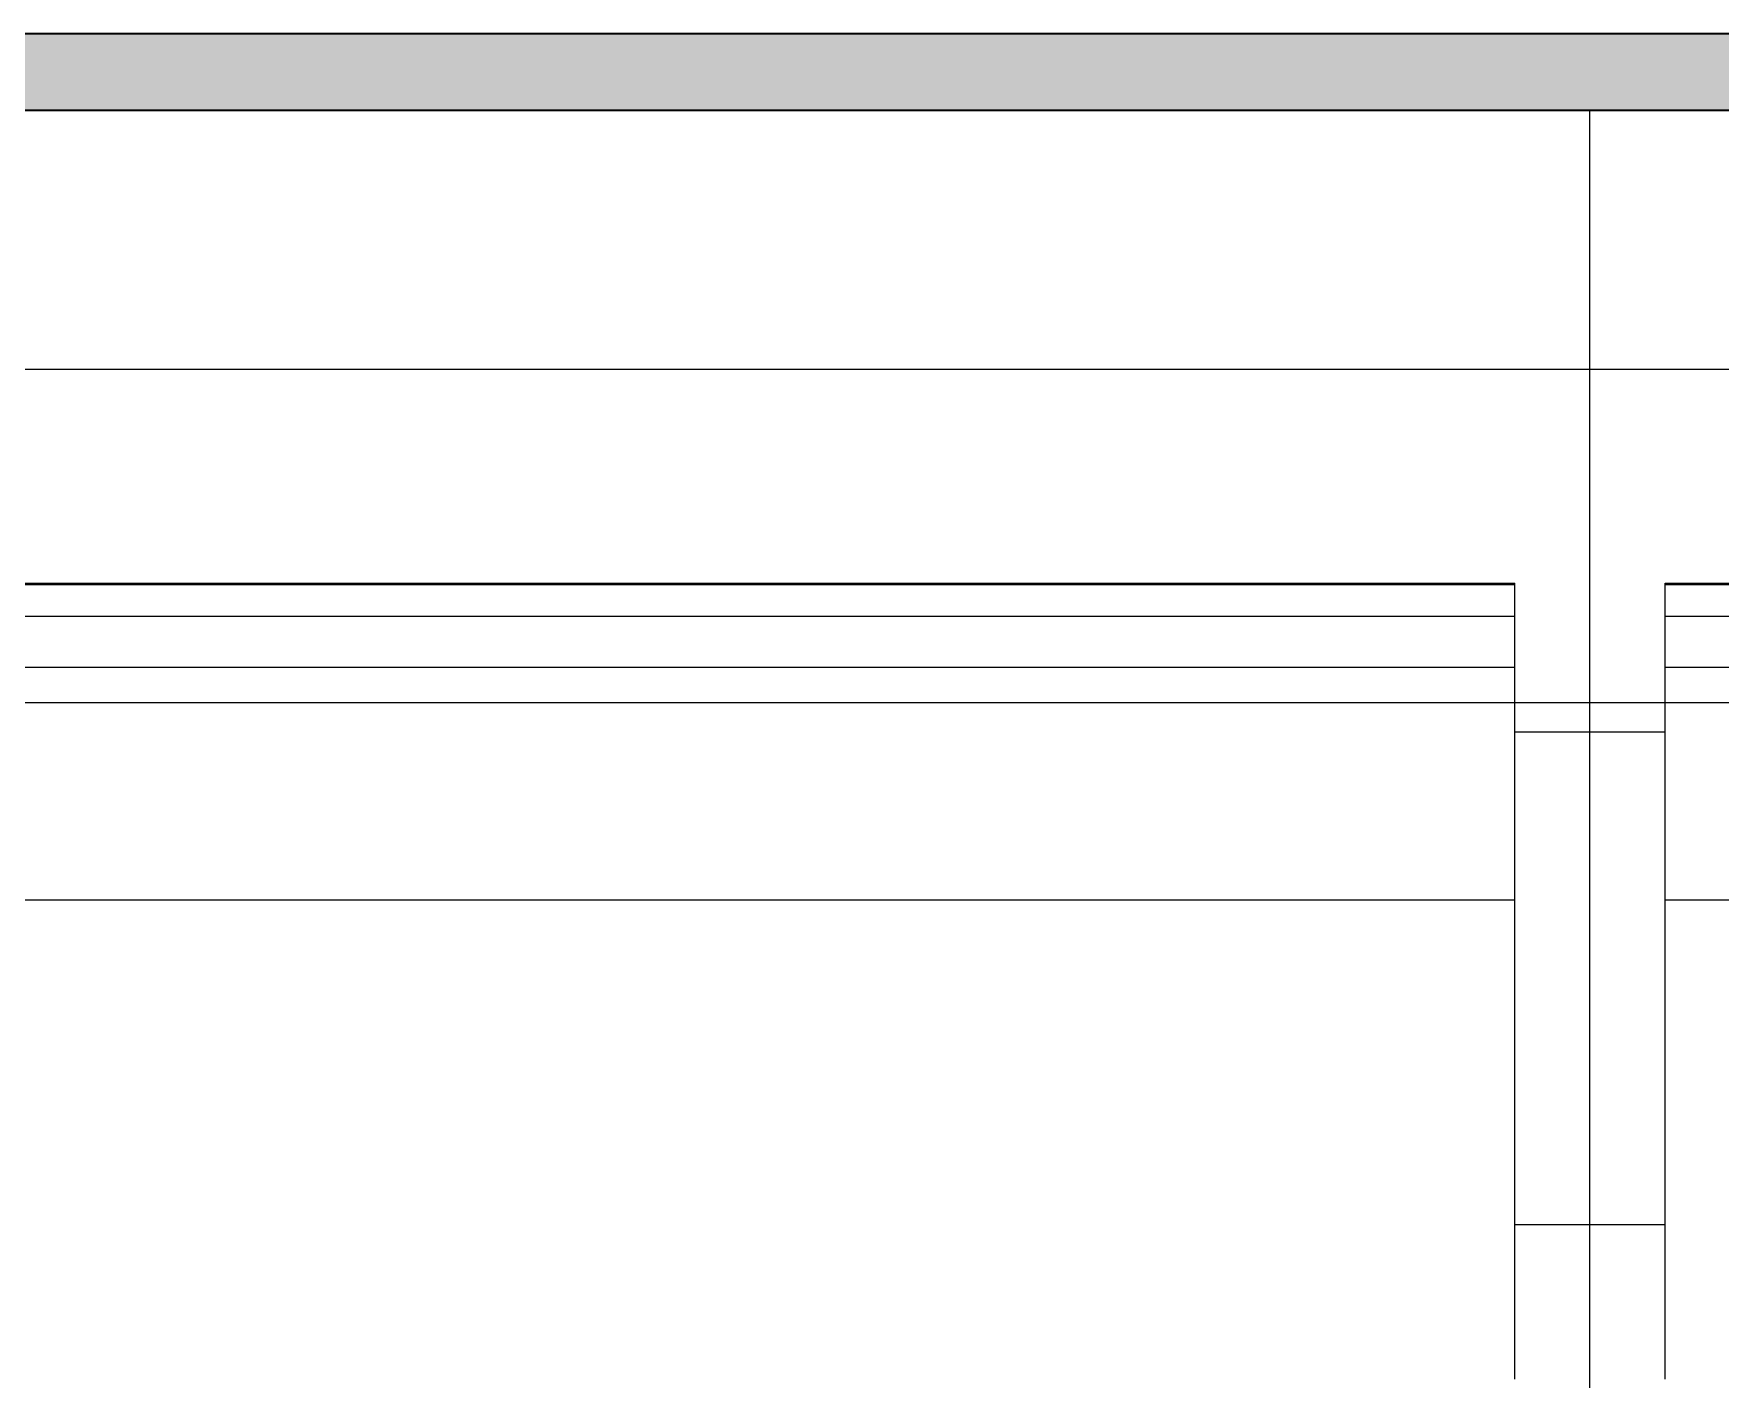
# Model space of a CAD drawing. Header units: millimetres. Extents: x -46169 to 237885, y -84465 to 18123.
# Drawn here: x 112832 to 113382, y -80503 to -80064 of the extents above; entities that cross this region are included whole.
import ezdxf

# ---------------------------------------------------------------- set-up
doc = ezdxf.new("R2010")
doc.units = ezdxf.units.MM
doc.header["$MEASUREMENT"] = 0
doc.linetypes.add('Wipeout_Contour', pattern=[1000, 0, -1000])
doc.layers.add('0_Pen_No__85', color=8, linetype='Continuous', lineweight=20)
doc.layers.add('New_A-35-M_FFE_Fixed_Pen_No__1', color=7, linetype='Continuous', lineweight=13)
doc.layers.add('New_A-25-M_Wall_Ext', color=7, linetype='Continuous')
doc.layers.add('New_A-35-M_FFE_Fixed', color=7, linetype='Continuous')
doc.layers.add('New_A-35-M_FFE_Fixed_Pen_No__104', color=7, linetype='Continuous', lineweight=15, true_color=0xa6a6a6)
doc.layers.add('New_A-35-M_FFE_Fixed_Pen_No__44', color=7, linetype='Continuous', lineweight=35, true_color=0x444444)

# ---------------------------------------------------------------- blocks, each defined once
blk = doc.blocks.new('Section Elem_2_2', base_point=(64459.15, -84332.61))
at = {"color": 254, "linetype": 'Wipeout_Contour', "lineweight": 0, "ltscale": 822760.914262}
blk.add_wipeout([(110142.07, -80282.61), (110309.73, -80282.61), (110309.73, -79726.43), (114918.38, -79726.43), (114918.38, -78182.61), (110142.07, -78182.61)], dxfattribs=at).dxf.layer = 'New_A-25-M_Wall_Ext'
blk = doc.blocks.new('Section Elem_12_2', base_point=(64459.15, -84332.61))
at = {"color": 254, "linetype": 'Wipeout_Contour', "lineweight": 0, "ltscale": 554324.708633}
blk.add_wipeout([(112789.73, -80089.43), (112789.73, -80173.88), (113339.73, -80173.88), (113339.73, -80089.43)], dxfattribs=at).dxf.layer = 'New_A-35-M_FFE_Fixed'
at = {"color": 254, "linetype": 'Wipeout_Contour', "lineweight": 0, "ltscale": 554584.293647}
blk.add_wipeout([(113315.23, -80243.61), (112814.23, -80243.61), (112814.23, -80244.13), (113315.23, -80244.13)], dxfattribs=at).dxf.layer = 'New_A-35-M_FFE_Fixed'
at = {"color": 254, "linetype": 'Wipeout_Contour', "lineweight": 0, "ltscale": 554609.914675}
blk.add_wipeout([(113315.23, -80254.45), (112814.23, -80254.45), (112814.23, -80255.42), (113315.23, -80255.42)], dxfattribs=at).dxf.layer = 'New_A-35-M_FFE_Fixed'
at = {"color": 254, "linetype": 'Wipeout_Contour', "lineweight": 0, "ltscale": 832597.683919}
blk.add_wipeout([(113315.23, -80346.96), (112814.23, -80346.96), (112814.23, -80503.33), (112844.23, -80503.33), (113285.23, -80503.33), (113315.23, -80503.33)], dxfattribs=at).dxf.layer = 'New_A-35-M_FFE_Fixed'
at = {"color": 254, "linetype": 'Wipeout_Contour', "lineweight": 0, "ltscale": 554440.177245}
blk.add_wipeout([(112789.73, -80189.27), (113339.73, -80189.27), (113339.73, -80173.88), (112789.73, -80173.88)], dxfattribs=at).dxf.layer = 'New_A-35-M_FFE_Fixed'
at = {"color": 254, "linetype": 'Wipeout_Contour', "lineweight": 0, "ltscale": 554616.350023}
blk.add_wipeout([(113315.23, -80256.82), (112814.23, -80256.82), (112814.23, -80258.61), (113315.23, -80258.61)], dxfattribs=at).dxf.layer = 'New_A-35-M_FFE_Fixed'
at = {"color": 254, "linetype": 'Wipeout_Contour', "lineweight": 0, "ltscale": 554735.174472}
blk.add_wipeout([(112814.23, -80271.08), (112814.23, -80346.96), (113315.23, -80346.96), (113315.23, -80271.08)], dxfattribs=at).dxf.layer = 'New_A-35-M_FFE_Fixed'
at = {"color": 254, "linetype": 'Wipeout_Contour', "lineweight": 0, "ltscale": 555712.929712}
blk.add_wipeout([(113339.73, -80351.09), (113315.23, -80351.09), (113315.23, -80371.46), (113339.73, -80371.46)], dxfattribs=at).dxf.layer = 'New_A-35-M_FFE_Fixed'
at = {"color": 254, "linetype": 'Wipeout_Contour', "lineweight": 0, "ltscale": 555807.66012}
blk.add_wipeout([(113339.73, -80391.97), (113315.23, -80391.97), (113315.23, -80412.46), (113339.73, -80412.46)], dxfattribs=at).dxf.layer = 'New_A-35-M_FFE_Fixed'
at = {"color": 254, "linetype": 'Wipeout_Contour', "lineweight": 0, "ltscale": 555980.992015}
blk.add_wipeout([(113315.23, -80473.58), (113315.23, -80480.58), (113339.73, -80480.58), (113339.73, -80473.58)], dxfattribs=at).dxf.layer = 'New_A-35-M_FFE_Fixed'
at = {"color": 254, "linetype": 'Wipeout_Contour', "lineweight": 0, "ltscale": 556013.474872}
blk.add_wipeout([(113339.73, -80487.59), (113315.23, -80487.59), (113315.23, -80494.61), (113339.73, -80494.61)], dxfattribs=at).dxf.layer = 'New_A-35-M_FFE_Fixed'
at = {"layer": 'New_A-35-M_FFE_Fixed_Pen_No__1', "linetype": 'Continuous'}
blk.add_line((112789.73, -80173.88), (113339.73, -80173.88), dxfattribs=at)
at = {"color": 254, "linetype": 'Wipeout_Contour', "lineweight": 0, "ltscale": 554475.652135}
blk.add_wipeout([(112789.73, -80189.27), (112789.73, -80204.54), (113339.73, -80204.54), (113339.73, -80189.27)], dxfattribs=at).dxf.layer = 'New_A-35-M_FFE_Fixed'
at = {"color": 254, "linetype": 'Wipeout_Contour', "lineweight": 0, "ltscale": 554620.886248}
blk.add_wipeout([(113315.23, -80258.61), (112814.23, -80258.61), (112814.23, -80260.74), (113315.23, -80260.74)], dxfattribs=at).dxf.layer = 'New_A-35-M_FFE_Fixed'
at = {"color": 254, "linetype": 'Wipeout_Contour', "lineweight": 0, "ltscale": 554637.952137}
blk.add_wipeout([(113315.23, -80265.7), (112814.23, -80265.7), (112814.23, -80268.38), (113315.23, -80268.38)], dxfattribs=at).dxf.layer = 'New_A-35-M_FFE_Fixed'
at = {"color": 254, "linetype": 'Wipeout_Contour', "lineweight": 0, "ltscale": 555575.105488}
blk.add_wipeout([(113339.73, -80292.11), (113315.23, -80292.11), (113315.23, -80311.28), (113339.73, -80311.28)], dxfattribs=at).dxf.layer = 'New_A-35-M_FFE_Fixed'
at = {"color": 254, "linetype": 'Wipeout_Contour', "lineweight": 0, "ltscale": 555760.220742}
blk.add_wipeout([(113339.73, -80371.46), (113315.23, -80371.46), (113315.23, -80391.97), (113339.73, -80391.97)], dxfattribs=at).dxf.layer = 'New_A-35-M_FFE_Fixed'
at = {"color": 254, "linetype": 'Wipeout_Contour', "lineweight": 0, "ltscale": 555964.833538}
blk.add_wipeout([(113339.73, -80466.62), (113315.23, -80466.62), (113315.23, -80473.58), (113339.73, -80473.58)], dxfattribs=at).dxf.layer = 'New_A-35-M_FFE_Fixed'
at = {"color": 254, "linetype": 'Wipeout_Contour', "lineweight": 0, "ltscale": 555997.217584}
blk.add_wipeout([(113339.73, -80480.58), (113315.23, -80480.58), (113315.23, -80487.59), (113339.73, -80487.59)], dxfattribs=at).dxf.layer = 'New_A-35-M_FFE_Fixed'
at = {"color": 254, "linetype": 'Wipeout_Contour', "lineweight": 0, "ltscale": 556029.72846}
blk.add_wipeout([(113339.73, -80494.61), (113315.23, -80494.61), (113315.23, -80501.63), (113339.73, -80501.63)], dxfattribs=at).dxf.layer = 'New_A-35-M_FFE_Fixed'
at = {"color": 254, "linetype": 'Wipeout_Contour', "lineweight": 0, "ltscale": 554612.65288}
blk.add_wipeout([(112814.23, -80255.42), (112814.23, -80256.82), (113315.23, -80256.82), (113315.23, -80255.42)], dxfattribs=at).dxf.layer = 'New_A-35-M_FFE_Fixed'
at = {"color": 254, "linetype": 'Wipeout_Contour', "lineweight": 0, "ltscale": 554626.1145}
blk.add_wipeout([(113315.23, -80260.74), (112814.23, -80260.74), (112814.23, -80263.13), (113315.23, -80263.13)], dxfattribs=at).dxf.layer = 'New_A-35-M_FFE_Fixed'
at = {"color": 254, "linetype": 'Wipeout_Contour', "lineweight": 0, "ltscale": 554644.177712}
blk.add_wipeout([(113315.23, -80268.38), (112814.23, -80268.38), (112814.23, -80271.08), (113315.23, -80271.08)], dxfattribs=at).dxf.layer = 'New_A-35-M_FFE_Fixed'
at = {"color": 254, "linetype": 'Wipeout_Contour', "lineweight": 0, "ltscale": 555620.060342}
blk.add_wipeout([(113315.23, -80311.28), (113315.23, -80330.99), (113339.73, -80330.99), (113339.73, -80311.28)], dxfattribs=at).dxf.layer = 'New_A-35-M_FFE_Fixed'
at = {"color": 254, "linetype": 'Wipeout_Contour', "lineweight": 0, "ltscale": 555948.777357}
blk.add_wipeout([(113339.73, -80459.71), (113315.23, -80459.71), (113315.23, -80466.62), (113339.73, -80466.62)], dxfattribs=at).dxf.layer = 'New_A-35-M_FFE_Fixed'
at = {"color": 254, "linetype": 'Wipeout_Contour', "lineweight": 0, "ltscale": 556045.942927}
blk.add_wipeout([(113315.23, -80501.63), (113315.23, -80508.61), (113339.73, -80508.61), (113339.73, -80501.63)], dxfattribs=at).dxf.layer = 'New_A-35-M_FFE_Fixed'
at = {"color": 254, "linetype": 'Wipeout_Contour', "lineweight": 0, "ltscale": 554596.848526}
blk.add_wipeout([(112814.23, -80244.13), (112814.23, -80254.45), (113315.23, -80254.45), (113315.23, -80244.13)], dxfattribs=at).dxf.layer = 'New_A-35-M_FFE_Fixed'
at = {"color": 254, "linetype": 'Wipeout_Contour', "lineweight": 0, "ltscale": 554631.86528}
blk.add_wipeout([(113315.23, -80263.13), (112814.23, -80263.13), (112814.23, -80265.7), (113315.23, -80265.7)], dxfattribs=at).dxf.layer = 'New_A-35-M_FFE_Fixed'
at = {"color": 254, "linetype": 'Wipeout_Contour', "lineweight": 0, "ltscale": 694576.637316}
blk.add_wipeout([(113315.23, -80330.99), (113315.23, -80346.96), (113315.23, -80351.09), (113339.73, -80351.09), (113339.73, -80330.99)], dxfattribs=at).dxf.layer = 'New_A-35-M_FFE_Fixed'
at = {"color": 254, "linetype": 'Wipeout_Contour', "lineweight": 0, "ltscale": 555932.85845}
blk.add_wipeout([(113339.73, -80452.87), (113315.23, -80452.87), (113315.23, -80459.71), (113339.73, -80459.71)], dxfattribs=at).dxf.layer = 'New_A-35-M_FFE_Fixed'
at = {"layer": 'New_A-35-M_FFE_Fixed_Pen_No__1', "linetype": 'Continuous'}
blk.add_line((112814.23, -80346.96), (113315.23, -80346.96), dxfattribs=at)
at = {"color": 254, "linetype": 'Wipeout_Contour', "lineweight": 0, "ltscale": 694324.934475}
blk.add_wipeout([(113339.73, -80249.35), (113315.23, -80249.35), (113315.23, -80250.05), (113315.23, -80263.87), (113339.73, -80263.87)], dxfattribs=at).dxf.layer = 'New_A-35-M_FFE_Fixed'
at = {"color": 254, "linetype": 'Wipeout_Contour', "lineweight": 0, "ltscale": 555901.709272}
blk.add_wipeout([(113339.73, -80432.81), (113315.23, -80432.81), (113315.23, -80452.87), (113339.73, -80452.87)], dxfattribs=at).dxf.layer = 'New_A-35-M_FFE_Fixed'
at = {"layer": 'New_A-35-M_FFE_Fixed_Pen_No__1', "linetype": 'Continuous'}
for p, q in [((112814.23, -80254.45), (113315.23, -80254.45)), ((113315.23, -80255.42), (113315.23, -80254.45)), ((113315.23, -80256.82), (113315.23, -80255.42)), ((113315.23, -80258.61), (113315.23, -80256.82)), ((113315.23, -80260.74), (113315.23, -80258.61)), ((113315.23, -80452.87), (113339.73, -80452.87))]:
    blk.add_line(p, q, dxfattribs=at)
at = {"color": 254, "linetype": 'Wipeout_Contour', "lineweight": 0, "ltscale": 1386463.647505963}
blk.add_wipeout([(112789.73, -80249.35), (112814.23, -80249.35), (112814.23, -80244.13), (112814.23, -80243.61), (113315.23, -80243.61), (113315.23, -80244.13), (113315.23, -80249.35), (113339.73, -80249.35), (113339.73, -80234.61), (112789.73, -80234.61)], dxfattribs=at).dxf.layer = 'New_A-35-M_FFE_Fixed'
at = {"color": 254, "linetype": 'Wipeout_Contour', "lineweight": 0, "ltscale": 694367.294355}
blk.add_wipeout([(113315.23, -80263.87), (113315.23, -80265.7), (113315.23, -80278.13), (113339.73, -80278.13), (113339.73, -80263.87)], dxfattribs=at).dxf.layer = 'New_A-35-M_FFE_Fixed'
at = {"color": 254, "linetype": 'Wipeout_Contour', "lineweight": 0, "ltscale": 555854.928934}
blk.add_wipeout([(113339.73, -80412.46), (113315.23, -80412.46), (113315.23, -80432.81), (113339.73, -80432.81)], dxfattribs=at).dxf.layer = 'New_A-35-M_FFE_Fixed'
at = {"layer": 'New_A-35-M_FFE_Fixed_Pen_No__1', "linetype": 'Continuous'}
for p, q in [((112814.23, -80243.61), (113315.23, -80243.61)), ((112814.23, -80244.13), (113315.23, -80244.13)), ((113315.23, -80244.13), (113315.23, -80243.61)), ((113315.23, -80254.45), (113315.23, -80244.13)), ((113315.23, -80263.13), (113315.23, -80260.74)), ((113315.23, -80265.7), (113315.23, -80263.13)), ((113315.23, -80268.38), (113315.23, -80265.7)), ((112814.23, -80271.08), (113315.23, -80271.08)), ((113315.23, -80271.08), (113315.23, -80268.38)), ((113315.23, -80503.33), (113315.23, -80346.96))]:
    blk.add_line(p, q, dxfattribs=at)
at = {"color": 254, "linetype": 'Wipeout_Contour', "lineweight": 0, "ltscale": 554545.620614}
blk.add_wipeout([(113339.73, -80234.61), (113339.73, -80219.66), (112789.73, -80219.66), (112789.73, -80234.61)], dxfattribs=at).dxf.layer = 'New_A-35-M_FFE_Fixed'
at = {"color": 254, "linetype": 'Wipeout_Contour', "lineweight": 0, "ltscale": 555536.775764}
blk.add_wipeout([(113315.23, -80292.11), (113339.73, -80292.11), (113339.73, -80278.13), (113315.23, -80278.13)], dxfattribs=at).dxf.layer = 'New_A-35-M_FFE_Fixed'
at = {"layer": 'New_A-35-M_FFE_Fixed_Pen_No__1', "linetype": 'Continuous'}
for p, q in [((113315.23, -80346.96), (113315.23, -80271.08)), ((113315.23, -80292.11), (113339.73, -80292.11))]:
    blk.add_line(p, q, dxfattribs=at)
at = {"color": 254, "linetype": 'Wipeout_Contour', "lineweight": 0, "ltscale": 554510.82115}
blk.add_wipeout([(112789.73, -80219.66), (113339.73, -80219.66), (113339.73, -80204.54), (112789.73, -80204.54)], dxfattribs=at).dxf.layer = 'New_A-35-M_FFE_Fixed'
blk = doc.blocks.new('Section Elem_18_2', base_point=(64459.15, -84332.61))
at = {"color": 254, "linetype": 'Wipeout_Contour', "lineweight": 0, "ltscale": 556121.083394}
blk.add_wipeout([(113339.73, -80089.43), (113339.73, -80173.88), (113889.73, -80173.88), (113889.73, -80089.43)], dxfattribs=at).dxf.layer = 'New_A-35-M_FFE_Fixed'
at = {"color": 254, "linetype": 'Wipeout_Contour', "lineweight": 0, "ltscale": 556379.830632}
blk.add_wipeout([(113865.23, -80243.61), (113364.23, -80243.61), (113364.23, -80244.13), (113865.23, -80244.13)], dxfattribs=at).dxf.layer = 'New_A-35-M_FFE_Fixed'
at = {"color": 254, "linetype": 'Wipeout_Contour', "lineweight": 0, "ltscale": 556405.36898}
blk.add_wipeout([(113865.23, -80254.45), (113364.23, -80254.45), (113364.23, -80255.42), (113865.23, -80255.42)], dxfattribs=at).dxf.layer = 'New_A-35-M_FFE_Fixed'
at = {"color": 254, "linetype": 'Wipeout_Contour', "lineweight": 0, "ltscale": 835288.664295}
blk.add_wipeout([(113865.23, -80346.96), (113364.23, -80346.96), (113364.23, -80503.33), (113394.23, -80503.33), (113835.23, -80503.33), (113865.23, -80503.33)], dxfattribs=at).dxf.layer = 'New_A-35-M_FFE_Fixed'
at = {"color": 254, "linetype": 'Wipeout_Contour', "lineweight": 0, "ltscale": 556236.179043}
blk.add_wipeout([(113339.73, -80189.27), (113889.73, -80189.27), (113889.73, -80173.88), (113339.73, -80173.88)], dxfattribs=at).dxf.layer = 'New_A-35-M_FFE_Fixed'
at = {"color": 254, "linetype": 'Wipeout_Contour', "lineweight": 0, "ltscale": 556411.783562}
blk.add_wipeout([(113865.23, -80256.82), (113364.23, -80256.82), (113364.23, -80258.61), (113865.23, -80258.61)], dxfattribs=at).dxf.layer = 'New_A-35-M_FFE_Fixed'
at = {"color": 254, "linetype": 'Wipeout_Contour', "lineweight": 0, "ltscale": 556530.224713}
blk.add_wipeout([(113364.23, -80271.08), (113364.23, -80346.96), (113865.23, -80346.96), (113865.23, -80271.08)], dxfattribs=at).dxf.layer = 'New_A-35-M_FFE_Fixed'
at = {"color": 254, "linetype": 'Wipeout_Contour', "lineweight": 0, "ltscale": 555792.873853}
blk.add_wipeout([(113339.73, -80351.09), (113339.73, -80371.46), (113364.23, -80371.46), (113364.23, -80351.09)], dxfattribs=at).dxf.layer = 'New_A-35-M_FFE_Fixed'
at = {"color": 254, "linetype": 'Wipeout_Contour', "lineweight": 0, "ltscale": 555887.590637}
blk.add_wipeout([(113339.73, -80391.97), (113339.73, -80412.46), (113364.23, -80412.46), (113364.23, -80391.97)], dxfattribs=at).dxf.layer = 'New_A-35-M_FFE_Fixed'
at = {"color": 254, "linetype": 'Wipeout_Contour', "lineweight": 0, "ltscale": 556060.897617}
blk.add_wipeout([(113364.23, -80473.58), (113339.73, -80473.58), (113339.73, -80480.58), (113364.23, -80480.58)], dxfattribs=at).dxf.layer = 'New_A-35-M_FFE_Fixed'
at = {"color": 254, "linetype": 'Wipeout_Contour', "lineweight": 0, "ltscale": 556093.375806}
blk.add_wipeout([(113339.73, -80487.59), (113339.73, -80494.61), (113364.23, -80494.61), (113364.23, -80487.59)], dxfattribs=at).dxf.layer = 'New_A-35-M_FFE_Fixed'
at = {"layer": 'New_A-35-M_FFE_Fixed_Pen_No__1', "linetype": 'Continuous'}
for q in [(113339.73, -80089.43), (113889.73, -80173.88)]:
    blk.add_line((113339.73, -80173.88), q, dxfattribs=at)
at = {"color": 254, "linetype": 'Wipeout_Contour', "lineweight": 0, "ltscale": 556271.539397}
blk.add_wipeout([(113339.73, -80189.27), (113339.73, -80204.54), (113889.73, -80204.54), (113889.73, -80189.27)], dxfattribs=at).dxf.layer = 'New_A-35-M_FFE_Fixed'
at = {"color": 254, "linetype": 'Wipeout_Contour', "lineweight": 0, "ltscale": 556416.30515}
blk.add_wipeout([(113865.23, -80258.61), (113364.23, -80258.61), (113364.23, -80260.74), (113865.23, -80260.74)], dxfattribs=at).dxf.layer = 'New_A-35-M_FFE_Fixed'
at = {"color": 254, "linetype": 'Wipeout_Contour', "lineweight": 0, "ltscale": 556433.315973}
blk.add_wipeout([(113865.23, -80265.7), (113364.23, -80265.7), (113364.23, -80268.38), (113865.23, -80268.38)], dxfattribs=at).dxf.layer = 'New_A-35-M_FFE_Fixed'
at = {"color": 254, "linetype": 'Wipeout_Contour', "lineweight": 0, "ltscale": 555655.069465}
blk.add_wipeout([(113339.73, -80311.28), (113364.23, -80311.28), (113364.23, -80292.11), (113339.73, -80292.11)], dxfattribs=at).dxf.layer = 'New_A-35-M_FFE_Fixed'
at = {"color": 254, "linetype": 'Wipeout_Contour', "lineweight": 0, "ltscale": 555840.158081}
blk.add_wipeout([(113339.73, -80371.46), (113339.73, -80391.97), (113364.23, -80391.97), (113364.23, -80371.46)], dxfattribs=at).dxf.layer = 'New_A-35-M_FFE_Fixed'
at = {"color": 254, "linetype": 'Wipeout_Contour', "lineweight": 0, "ltscale": 556044.741462}
blk.add_wipeout([(113339.73, -80466.62), (113339.73, -80473.58), (113364.23, -80473.58), (113364.23, -80466.62)], dxfattribs=at).dxf.layer = 'New_A-35-M_FFE_Fixed'
at = {"color": 254, "linetype": 'Wipeout_Contour', "lineweight": 0, "ltscale": 556077.120854}
blk.add_wipeout([(113339.73, -80480.58), (113339.73, -80487.59), (113364.23, -80487.59), (113364.23, -80480.58)], dxfattribs=at).dxf.layer = 'New_A-35-M_FFE_Fixed'
at = {"color": 254, "linetype": 'Wipeout_Contour', "lineweight": 0, "ltscale": 556109.627059}
blk.add_wipeout([(113339.73, -80494.61), (113339.73, -80501.63), (113364.23, -80501.63), (113364.23, -80494.61)], dxfattribs=at).dxf.layer = 'New_A-35-M_FFE_Fixed'
at = {"layer": 'New_A-35-M_FFE_Fixed_Pen_No__1', "linetype": 'Continuous'}
for p, q in [((113339.73, -80189.27), (113339.73, -80173.88)), ((113339.73, -80391.97), (113339.73, -80371.46)), ((113339.73, -80480.58), (113339.73, -80473.58)), ((113339.73, -80487.59), (113339.73, -80480.58)), ((113339.73, -80494.61), (113339.73, -80487.59))]:
    blk.add_line(p, q, dxfattribs=at)
at = {"color": 254, "linetype": 'Wipeout_Contour', "lineweight": 0, "ltscale": 556408.09835}
blk.add_wipeout([(113364.23, -80255.42), (113364.23, -80256.82), (113865.23, -80256.82), (113865.23, -80255.42)], dxfattribs=at).dxf.layer = 'New_A-35-M_FFE_Fixed'
at = {"color": 254, "linetype": 'Wipeout_Contour', "lineweight": 0, "ltscale": 556421.516532}
blk.add_wipeout([(113865.23, -80260.74), (113364.23, -80260.74), (113364.23, -80263.13), (113865.23, -80263.13)], dxfattribs=at).dxf.layer = 'New_A-35-M_FFE_Fixed'
at = {"color": 254, "linetype": 'Wipeout_Contour', "lineweight": 0, "ltscale": 556439.521461}
blk.add_wipeout([(113865.23, -80268.38), (113364.23, -80268.38), (113364.23, -80271.08), (113865.23, -80271.08)], dxfattribs=at).dxf.layer = 'New_A-35-M_FFE_Fixed'
at = {"color": 254, "linetype": 'Wipeout_Contour', "lineweight": 0, "ltscale": 555700.017843}
blk.add_wipeout([(113364.23, -80311.28), (113339.73, -80311.28), (113339.73, -80330.99), (113364.23, -80330.99)], dxfattribs=at).dxf.layer = 'New_A-35-M_FFE_Fixed'
at = {"color": 254, "linetype": 'Wipeout_Contour', "lineweight": 0, "ltscale": 556028.687589}
blk.add_wipeout([(113339.73, -80459.71), (113339.73, -80466.62), (113364.23, -80466.62), (113364.23, -80459.71)], dxfattribs=at).dxf.layer = 'New_A-35-M_FFE_Fixed'
at = {"color": 254, "linetype": 'Wipeout_Contour', "lineweight": 0, "ltscale": 556125.839199}
blk.add_wipeout([(113339.73, -80501.63), (113339.73, -80508.61), (113364.23, -80508.61), (113364.23, -80501.63)], dxfattribs=at).dxf.layer = 'New_A-35-M_FFE_Fixed'
at = {"layer": 'New_A-35-M_FFE_Fixed_Pen_No__1', "linetype": 'Continuous'}
for p, q in [((113339.73, -80473.58), (113339.73, -80466.62)), ((113339.73, -80501.63), (113339.73, -80494.61)), ((113339.73, -80508.61), (113339.73, -80501.63))]:
    blk.add_line(p, q, dxfattribs=at)
at = {"color": 254, "linetype": 'Wipeout_Contour', "lineweight": 0, "ltscale": 556392.344996}
blk.add_wipeout([(113364.23, -80244.13), (113364.23, -80254.45), (113865.23, -80254.45), (113865.23, -80244.13)], dxfattribs=at).dxf.layer = 'New_A-35-M_FFE_Fixed'
at = {"color": 254, "linetype": 'Wipeout_Contour', "lineweight": 0, "ltscale": 556427.248756}
blk.add_wipeout([(113865.23, -80263.13), (113364.23, -80263.13), (113364.23, -80265.7), (113865.23, -80265.7)], dxfattribs=at).dxf.layer = 'New_A-35-M_FFE_Fixed'
at = {"color": 254, "linetype": 'Wipeout_Contour', "lineweight": 0, "ltscale": 694695.746788}
blk.add_wipeout([(113364.23, -80330.99), (113339.73, -80330.99), (113339.73, -80351.09), (113364.23, -80351.09), (113364.23, -80346.96)], dxfattribs=at).dxf.layer = 'New_A-35-M_FFE_Fixed'
at = {"color": 254, "linetype": 'Wipeout_Contour', "lineweight": 0, "ltscale": 556012.770969}
blk.add_wipeout([(113339.73, -80452.87), (113339.73, -80459.71), (113364.23, -80459.71), (113364.23, -80452.87)], dxfattribs=at).dxf.layer = 'New_A-35-M_FFE_Fixed'
at = {"layer": 'New_A-35-M_FFE_Fixed_Pen_No__1', "linetype": 'Continuous'}
for p, q in [((113339.73, -80330.99), (113339.73, -80311.28)), ((113339.73, -80351.09), (113339.73, -80330.99)), ((113364.23, -80346.96), (113865.23, -80346.96)), ((113339.73, -80371.46), (113339.73, -80351.09)), ((113339.73, -80466.62), (113339.73, -80459.71))]:
    blk.add_line(p, q, dxfattribs=at)
at = {"color": 254, "linetype": 'Wipeout_Contour', "lineweight": 0, "ltscale": 694444.087976}
blk.add_wipeout([(113364.23, -80249.35), (113339.73, -80249.35), (113339.73, -80263.87), (113364.23, -80263.87), (113364.23, -80250.05)], dxfattribs=at).dxf.layer = 'New_A-35-M_FFE_Fixed'
at = {"color": 254, "linetype": 'Wipeout_Contour', "lineweight": 0, "ltscale": 555981.626268}
blk.add_wipeout([(113339.73, -80432.81), (113339.73, -80452.87), (113364.23, -80452.87), (113364.23, -80432.81)], dxfattribs=at).dxf.layer = 'New_A-35-M_FFE_Fixed'
at = {"layer": 'New_A-35-M_FFE_Fixed_Pen_No__1', "linetype": 'Continuous'}
for p, q in [((113364.23, -80254.45), (113865.23, -80254.45)), ((113364.23, -80255.42), (113364.23, -80254.45)), ((113364.23, -80256.82), (113364.23, -80255.42)), ((113364.23, -80258.61), (113364.23, -80256.82)), ((113364.23, -80260.74), (113364.23, -80258.61)), ((113339.73, -80459.71), (113339.73, -80452.87)), ((113339.73, -80452.87), (113364.23, -80452.87))]:
    blk.add_line(p, q, dxfattribs=at)
at = {"color": 254, "linetype": 'Wipeout_Contour', "lineweight": 0, "ltscale": 1390952.480175136}
blk.add_wipeout([(113339.73, -80249.35), (113364.23, -80249.35), (113364.23, -80244.13), (113364.23, -80243.61), (113865.23, -80243.61), (113865.23, -80244.13), (113865.23, -80249.35), (113889.73, -80249.35), (113889.73, -80234.61), (113339.73, -80234.61)], dxfattribs=at).dxf.layer = 'New_A-35-M_FFE_Fixed'
at = {"color": 254, "linetype": 'Wipeout_Contour', "lineweight": 0, "ltscale": 694486.440489}
blk.add_wipeout([(113364.23, -80263.87), (113339.73, -80263.87), (113339.73, -80278.13), (113364.23, -80278.13), (113364.23, -80265.7)], dxfattribs=at).dxf.layer = 'New_A-35-M_FFE_Fixed'
at = {"color": 254, "linetype": 'Wipeout_Contour', "lineweight": 0, "ltscale": 555934.852655}
blk.add_wipeout([(113339.73, -80432.81), (113364.23, -80432.81), (113364.23, -80412.46), (113339.73, -80412.46)], dxfattribs=at).dxf.layer = 'New_A-35-M_FFE_Fixed'
at = {"layer": 'New_A-35-M_FFE_Fixed_Pen_No__1', "linetype": 'Continuous'}
for p, q in [((113364.23, -80243.61), (113865.23, -80243.61)), ((113364.23, -80244.13), (113364.23, -80243.61)), ((113364.23, -80244.13), (113865.23, -80244.13)), ((113364.23, -80254.45), (113364.23, -80244.13)), ((113339.73, -80263.87), (113339.73, -80249.35)), ((113364.23, -80263.13), (113364.23, -80260.74)), ((113364.23, -80265.7), (113364.23, -80263.13)), ((113364.23, -80268.38), (113364.23, -80265.7)), ((113364.23, -80271.08), (113364.23, -80268.38)), ((113364.23, -80271.08), (113865.23, -80271.08)), ((113364.23, -80503.33), (113364.23, -80346.96)), ((113339.73, -80412.46), (113339.73, -80391.97)), ((113339.73, -80432.81), (113339.73, -80412.46)), ((113339.73, -80452.87), (113339.73, -80432.81))]:
    blk.add_line(p, q, dxfattribs=at)
at = {"color": 254, "linetype": 'Wipeout_Contour', "lineweight": 0, "ltscale": 556341.282015}
blk.add_wipeout([(113889.73, -80234.61), (113889.73, -80219.66), (113339.73, -80219.66), (113339.73, -80234.61)], dxfattribs=at).dxf.layer = 'New_A-35-M_FFE_Fixed'
at = {"color": 254, "linetype": 'Wipeout_Contour', "lineweight": 0, "ltscale": 555616.74525}
blk.add_wipeout([(113339.73, -80278.13), (113339.73, -80292.11), (113364.23, -80292.11), (113364.23, -80278.13)], dxfattribs=at).dxf.layer = 'New_A-35-M_FFE_Fixed'
at = {"layer": 'New_A-35-M_FFE_Fixed_Pen_No__1', "linetype": 'Continuous'}
for p, q in [((113339.73, -80249.35), (113339.73, -80234.61)), ((113339.73, -80278.13), (113339.73, -80263.87)), ((113364.23, -80346.96), (113364.23, -80271.08)), ((113339.73, -80292.11), (113339.73, -80278.13)), ((113339.73, -80311.28), (113339.73, -80292.11)), ((113339.73, -80292.11), (113364.23, -80292.11))]:
    blk.add_line(p, q, dxfattribs=at)
at = {"color": 254, "linetype": 'Wipeout_Contour', "lineweight": 0, "ltscale": 556306.594877}
blk.add_wipeout([(113339.73, -80219.66), (113889.73, -80219.66), (113889.73, -80204.54), (113339.73, -80204.54)], dxfattribs=at).dxf.layer = 'New_A-35-M_FFE_Fixed'
at = {"layer": 'New_A-35-M_FFE_Fixed_Pen_No__1', "linetype": 'Continuous'}
for p, q in [((113339.73, -80204.54), (113339.73, -80189.27)), ((113339.73, -80219.66), (113339.73, -80204.54)), ((113339.73, -80234.61), (113339.73, -80219.66))]:
    blk.add_line(p, q, dxfattribs=at)
blk = doc.blocks.new('Section Elem_31_2', base_point=(64459.15, -84332.61))
at = {"layer": 'New_A-35-M_FFE_Fixed_Pen_No__104', "linetype": 'Continuous'}
blk.add_hatch(color=256, dxfattribs=at).paths.add_polyline_path([(113064.73, -80089.43), (113064.73, -80064.43), (112514.73, -80064.43), (112514.73, -80089.43)])
at = {"layer": 'New_A-35-M_FFE_Fixed_Pen_No__44', "linetype": 'Continuous'}
for p, q in [((113064.73, -80064.43), (112514.73, -80064.43)), ((113064.73, -80089.43), (112514.73, -80089.43))]:
    blk.add_line(p, q, dxfattribs=at)
blk = doc.blocks.new('Section Elem_37_2', base_point=(64459.15, -84332.61))
at = {"layer": 'New_A-35-M_FFE_Fixed_Pen_No__104', "linetype": 'Continuous'}
blk.add_hatch(color=256, dxfattribs=at).paths.add_polyline_path([(113614.73, -80089.43), (113614.73, -80064.43), (113064.73, -80064.43), (113064.73, -80089.43)])
at = {"layer": 'New_A-35-M_FFE_Fixed_Pen_No__44', "linetype": 'Continuous'}
for p, q in [((113614.73, -80064.43), (113064.73, -80064.43)), ((113614.73, -80089.43), (113064.73, -80089.43))]:
    blk.add_line(p, q, dxfattribs=at)
blk = doc.blocks.new('I-05 Lecture Theatre Elevation_STORY_MARKER', base_point=(64459.15, -84332.61))
at = {"layer": '0_Pen_No__85', "linetype": 'Continuous'}
blk.add_line((109406.88, -80282.61), (122222.29, -80282.61), dxfattribs=at)

msp = doc.modelspace()

# ---------------------------------------------------------------- block references
at = {"layer": 'New_A-25-M_Wall_Ext'}
msp.add_blockref('Section Elem_2_2', (64459.15, -84332.61), dxfattribs=at)

# ---------------------------------------------------------------- next in the draw order: block references
at = {"layer": 'New_A-35-M_FFE_Fixed'}
msp.add_blockref('Section Elem_12_2', (64459.15, -84332.61), dxfattribs=at)

# ---------------------------------------------------------------- next in the draw order: block references
for name in ['Section Elem_18_2', 'Section Elem_31_2']:
    msp.add_blockref(name, (64459.15, -84332.61), dxfattribs=at)

# ---------------------------------------------------------------- next in the draw order: block references
at = {"linetype": 'Continuous', "lineweight": 0}
msp.add_blockref('I-05 Lecture Theatre Elevation_STORY_MARKER', (64459.15, -84332.61), dxfattribs=at)
at = {"layer": 'New_A-35-M_FFE_Fixed'}
msp.add_blockref('Section Elem_37_2', (64459.15, -84332.61), dxfattribs=at)

doc.saveas('drawing.dxf')
